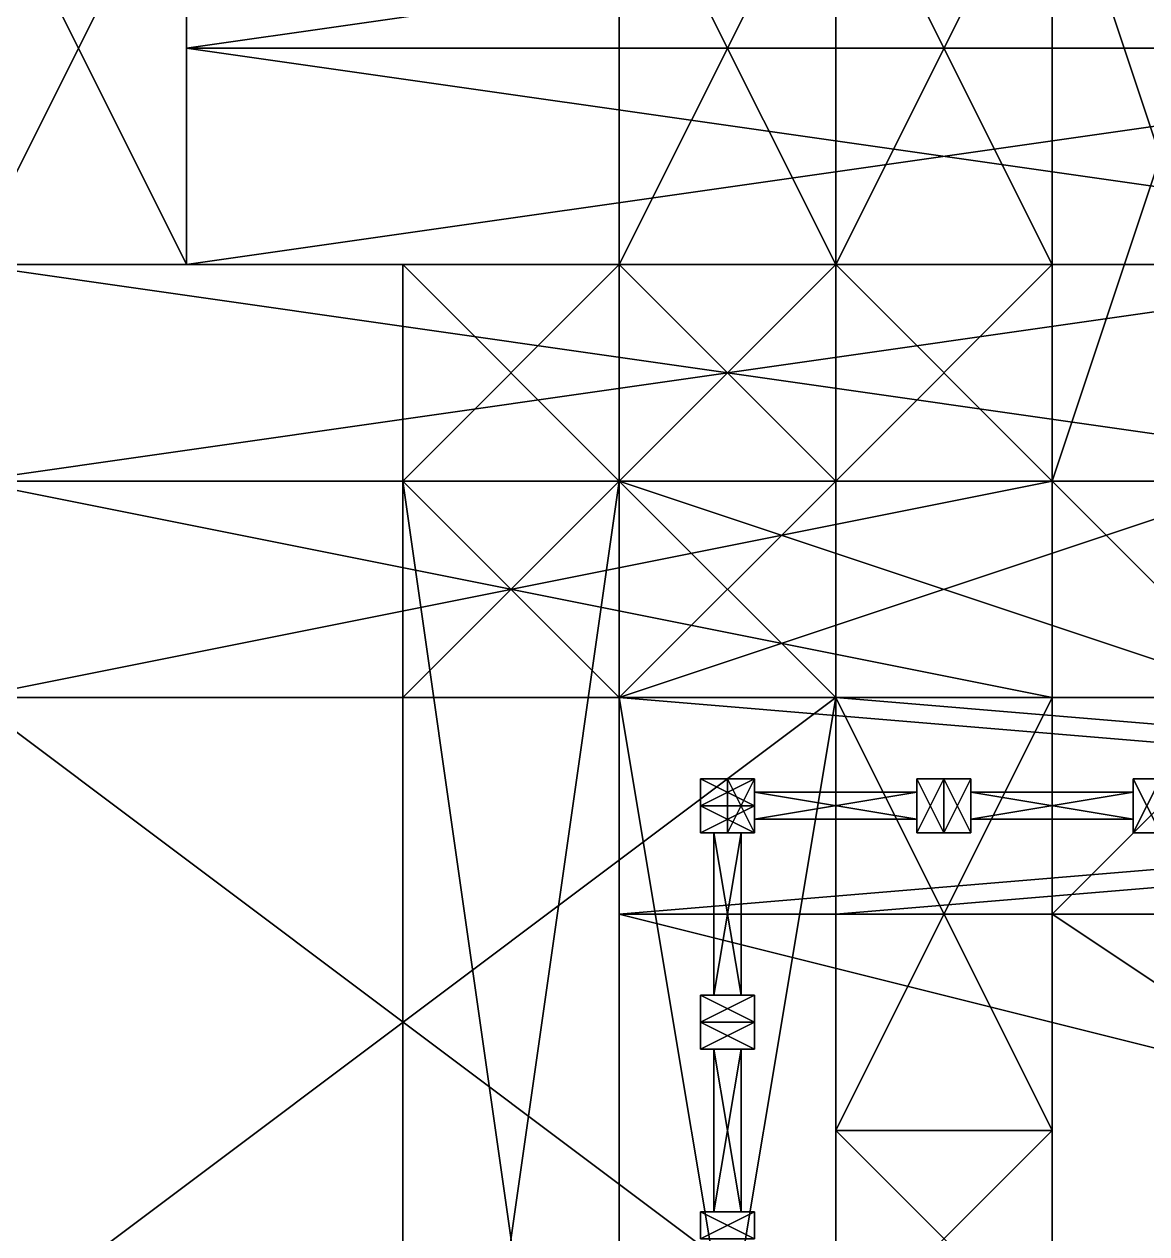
# Model space of a CAD drawing. Extents: x -1088 to 1104, y -640 to 640.
# Drawn here: x -200 to -34, y -399.3 to -220.5 of the extents above; entities that cross this region are included whole.
import ezdxf

# ---------------------------------------------------------------- set-up
doc = ezdxf.new("R2010")
doc.units = 0

msp = doc.modelspace()

# ---------------------------------------------------------------- meshes
at = {"layer": 'OBJECT012', "color": 50}
mesh = msp.add_polyface(dxfattribs=at)
corners = [(-112, -352, 208), (272, -352, 208), (272, -448, 208), (-112, -448, 208), (-112, -448, 200), (272, -448, 200), (272, -352, 200), (-112, -352, 200)]
mesh.append_faces([[corners[k] for k in face] for face in [(1, 3, 0), (5, 7, 4), (3, 7, 0), (5, 1, 6), (0, 6, 1), (4, 2, 5)]], dxfattribs={"vtx0": -1})
mesh.append_faces([[corners[k] for k in face] for face in [(1, 2, 3), (5, 6, 7), (3, 4, 7), (5, 2, 1), (0, 7, 6), (4, 3, 2)]], dxfattribs={"vtx2": -1})
at = {"layer": 'OBJECT021', "color": 50}
mesh = msp.add_polyface(dxfattribs=at)
corners = [(-112, -320, 208), (272, -320, 208), (272, -352, 208), (-112, -352, 208), (-112, -352, 200), (272, -352, 200), (272, -320, 200), (-112, -320, 200)]
mesh.append_faces([[corners[k] for k in face] for face in [(1, 3, 0), (5, 7, 4), (3, 7, 0), (5, 1, 6), (0, 6, 1), (4, 2, 5)]], dxfattribs={"vtx0": -1})
mesh.append_faces([[corners[k] for k in face] for face in [(1, 2, 3), (5, 6, 7), (3, 4, 7), (5, 2, 1), (0, 7, 6), (4, 3, 2)]], dxfattribs={"vtx2": -1})
at = {"layer": 'OBJECT1035', "color": 50}
mesh = msp.add_polyface(dxfattribs=at)
corners = [(-208, -320, 48), (-80, -320, 48), (-80, -416, 48), (-208, -416, 48), (-208, -416, 16), (-80, -416, 16), (-80, -320, 16), (-208, -320, 16)]
mesh.append_faces([[corners[k] for k in face] for face in [(1, 3, 0), (5, 7, 4), (3, 7, 0), (5, 1, 6), (0, 6, 1), (4, 2, 5)]], dxfattribs={"vtx0": -1})
mesh.append_faces([[corners[k] for k in face] for face in [(1, 2, 3), (5, 6, 7), (3, 4, 7), (5, 2, 1), (0, 7, 6), (4, 3, 2)]], dxfattribs={"vtx2": -1})
at = {"layer": 'OBJECT1087', "color": 50}
mesh = msp.add_polyface(dxfattribs=at)
corners = [(-80, -320, 48), (-48, -320, 48), (-48, -384, 48), (-80, -384, 48), (-80, -384, 16), (-48, -384, 16), (-48, -320, 16), (-80, -320, 16)]
mesh.append_faces([[corners[k] for k in face] for face in [(1, 3, 0), (5, 7, 4), (3, 7, 0), (5, 1, 6), (0, 6, 1), (4, 2, 5)]], dxfattribs={"vtx0": -1})
mesh.append_faces([[corners[k] for k in face] for face in [(1, 2, 3), (5, 6, 7), (3, 4, 7), (5, 2, 1), (0, 7, 6), (4, 3, 2)]], dxfattribs={"vtx2": -1})
at = {"layer": 'OBJECT1088', "color": 50}
mesh = msp.add_polyface(dxfattribs=at)
corners = [(-48, -288, 48), (16, -288, 48), (16, -352, 48), (-48, -352, 48), (-48, -352, 16), (16, -352, 16), (16, -288, 16), (-48, -288, 16)]
mesh.append_faces([[corners[k] for k in face] for face in [(1, 3, 0), (5, 7, 4), (3, 7, 0), (5, 1, 6), (0, 6, 1), (4, 2, 5)]], dxfattribs={"vtx0": -1})
mesh.append_faces([[corners[k] for k in face] for face in [(1, 2, 3), (5, 6, 7), (3, 4, 7), (5, 2, 1), (0, 7, 6), (4, 3, 2)]], dxfattribs={"vtx2": -1})
at = {"layer": 'OBJECT1104', "color": 50}
mesh = msp.add_polyface(dxfattribs=at)
corners = [(-208, -256, 48), (-208, -192, 48), (-176, -192, 48), (-176, -256, 48), (-176, -256, -48), (-176, -192, -48), (-208, -192, -48), (-208, -256, -48)]
mesh.append_faces([[corners[k] for k in face] for face in [(1, 3, 0), (5, 7, 4), (3, 7, 0), (5, 1, 6), (0, 6, 1), (4, 2, 5)]], dxfattribs={"vtx0": -1})
mesh.append_faces([[corners[k] for k in face] for face in [(1, 2, 3), (5, 6, 7), (3, 4, 7), (5, 2, 1), (0, 7, 6), (4, 3, 2)]], dxfattribs={"vtx2": -1})
at = {"layer": 'OBJECT1263', "color": 50}
mesh = msp.add_polyface(dxfattribs=at)
corners = [(-92, -332, 240), (-92, -336, 240), (-100, -336, 240), (-100, -332, 240), (-100, -332, 208), (-100, -336, 208), (-92, -336, 208), (-92, -332, 208)]
mesh.append_faces([[corners[k] for k in face] for face in [(1, 3, 0), (5, 7, 4), (3, 7, 0), (5, 1, 6), (0, 6, 1), (4, 2, 5)]], dxfattribs={"vtx0": -1})
mesh.append_faces([[corners[k] for k in face] for face in [(1, 2, 3), (5, 6, 7), (3, 4, 7), (5, 2, 1), (0, 7, 6), (4, 3, 2)]], dxfattribs={"vtx2": -1})
at = {"layer": 'OBJECT1282', "color": 50}
mesh = msp.add_polyface(dxfattribs=at)
corners = [(-48, -352, 48), (48, -352, 48), (48, -416, 48), (-48, -416, 48), (-48, -416, 16), (48, -416, 16), (48, -352, 16), (-48, -352, 16)]
mesh.append_faces([[corners[k] for k in face] for face in [(1, 3, 0), (5, 7, 4), (3, 7, 0), (5, 1, 6), (0, 6, 1), (4, 2, 5)]], dxfattribs={"vtx0": -1})
mesh.append_faces([[corners[k] for k in face] for face in [(1, 2, 3), (5, 6, 7), (3, 4, 7), (5, 2, 1), (0, 7, 6), (4, 3, 2)]], dxfattribs={"vtx2": -1})
at = {"layer": 'OBJECT171', "color": 50}
mesh = msp.add_polyface(dxfattribs=at)
corners = [(-176, -192, 48), (48, -192, 48), (48, -224, 48), (-176, -224, 48), (-176, -224, 16), (48, -224, 16), (48, -192, 16), (-176, -192, 16)]
mesh.append_faces([[corners[k] for k in face] for face in [(1, 3, 0), (5, 7, 4), (3, 7, 0), (5, 1, 6), (0, 6, 1), (4, 2, 5)]], dxfattribs={"vtx0": -1})
mesh.append_faces([[corners[k] for k in face] for face in [(1, 2, 3), (5, 6, 7), (3, 4, 7), (5, 2, 1), (0, 7, 6), (4, 3, 2)]], dxfattribs={"vtx2": -1})
at = {"layer": 'OBJECT172', "color": 50}
mesh = msp.add_polyface(dxfattribs=at)
corners = [(-176, -224, 48), (48, -224, 48), (48, -256, 48), (-176, -256, 48), (-176, -256, 16), (48, -256, 16), (48, -224, 16), (-176, -224, 16)]
mesh.append_faces([[corners[k] for k in face] for face in [(1, 3, 0), (5, 7, 4), (3, 7, 0), (5, 1, 6), (0, 6, 1), (4, 2, 5)]], dxfattribs={"vtx0": -1})
mesh.append_faces([[corners[k] for k in face] for face in [(1, 2, 3), (5, 6, 7), (3, 4, 7), (5, 2, 1), (0, 7, 6), (4, 3, 2)]], dxfattribs={"vtx2": -1})
at = {"layer": 'OBJECT197', "color": 50}
mesh = msp.add_polyface(dxfattribs=at)
corners = [(-1084, -640, 832), (-1084, 640, 832), (1092, 640, 832), (1092, -640, 832), (-1084, 640, 830), (-1084, -640, 830), (1092, -640, 830), (1092, 640, 830)]
mesh.append_faces([[corners[k] for k in face] for face in [(1, 3, 0), (1, 5, 4), (3, 7, 6), (2, 4, 7), (0, 6, 5), (5, 7, 4)]], dxfattribs={"vtx0": -1})
mesh.append_faces([[corners[k] for k in face] for face in [(1, 2, 3), (1, 0, 5), (3, 2, 7), (2, 1, 4), (0, 3, 6), (5, 6, 7)]], dxfattribs={"vtx2": -1})
at = {"layer": 'OBJECT203', "color": 50}
mesh = msp.add_polyface(dxfattribs=at)
corners = [(-1088, 640, -128), (-1088, -640, -128), (1088, -640, -128), (1088, 640, -128), (-1088, -640, -126), (-1088, 640, -126), (1088, 640, -126), (1088, -640, -126)]
mesh.append_faces([[corners[k] for k in face] for face in [(1, 3, 0), (1, 5, 4), (3, 7, 6), (0, 6, 5), (2, 4, 7), (5, 7, 4)]], dxfattribs={"vtx0": -1})
mesh.append_faces([[corners[k] for k in face] for face in [(1, 2, 3), (1, 0, 5), (3, 2, 7), (0, 3, 6), (2, 1, 4), (5, 6, 7)]], dxfattribs={"vtx2": -1})
at = {"layer": 'OBJECT283', "color": 50}
mesh = msp.add_polyface(dxfattribs=at)
corners = [(-208, -256, 48), (16, -256, 48), (16, -288, 48), (-208, -288, 48), (-208, -288, 16), (16, -288, 16), (16, -256, 16), (-208, -256, 16)]
mesh.append_faces([[corners[k] for k in face] for face in [(1, 3, 0), (5, 7, 4), (3, 7, 0), (5, 1, 6), (0, 6, 1), (4, 2, 5)]], dxfattribs={"vtx0": -1})
mesh.append_faces([[corners[k] for k in face] for face in [(1, 2, 3), (5, 6, 7), (3, 4, 7), (5, 2, 1), (0, 7, 6), (4, 3, 2)]], dxfattribs={"vtx2": -1})
at = {"layer": 'OBJECT300', "color": 50}
mesh = msp.add_polyface(dxfattribs=at)
corners = [(-208, -288, 48), (-48, -288, 48), (-48, -320, 48), (-208, -320, 48), (-208, -320, 16), (-48, -320, 16), (-48, -288, 16), (-208, -288, 16)]
mesh.append_faces([[corners[k] for k in face] for face in [(1, 3, 0), (5, 7, 4), (3, 7, 0), (5, 1, 6), (0, 6, 1), (4, 2, 5)]], dxfattribs={"vtx0": -1})
mesh.append_faces([[corners[k] for k in face] for face in [(1, 2, 3), (5, 6, 7), (3, 4, 7), (5, 2, 1), (0, 7, 6), (4, 3, 2)]], dxfattribs={"vtx2": -1})
at = {"layer": 'OBJECT482', "color": 50}
mesh = msp.add_polyface(dxfattribs=at)
corners = [(-80, -192, 80), (-80, -256, 80), (-112, -256, 80), (-112, -192, 80), (-112, -192, 72), (-112, -256, 72), (-80, -256, 72), (-80, -192, 72)]
mesh.append_faces([[corners[k] for k in face] for face in [(1, 3, 0), (5, 7, 4), (3, 7, 0), (5, 1, 6), (0, 6, 1), (4, 2, 5)]], dxfattribs={"vtx0": -1})
mesh.append_faces([[corners[k] for k in face] for face in [(1, 2, 3), (5, 6, 7), (3, 4, 7), (5, 2, 1), (0, 7, 6), (4, 3, 2)]], dxfattribs={"vtx2": -1})
at = {"layer": 'OBJECT483', "color": 50}
mesh = msp.add_polyface(dxfattribs=at)
corners = [(-80, -256, 48), (-80, -192, 48), (-112, -192, 48), (-112, -256, 48), (-112, -256, 72), (-112, -192, 72), (-80, -192, 72), (-80, -256, 72)]
mesh.append_faces([[corners[k] for k in face] for face in [(1, 3, 0), (5, 7, 4), (3, 7, 0), (5, 1, 6), (0, 6, 1), (4, 2, 5)]], dxfattribs={"vtx0": -1})
mesh.append_faces([[corners[k] for k in face] for face in [(1, 2, 3), (5, 6, 7), (3, 4, 7), (5, 2, 1), (0, 7, 6), (4, 3, 2)]], dxfattribs={"vtx2": -1})
at = {"layer": 'OBJECT484', "color": 50}
mesh = msp.add_polyface(dxfattribs=at)
corners = [(-112, -256, 80), (-112, -288, 80), (-144, -288, 80), (-144, -256, 80), (-144, -256, 72), (-144, -288, 72), (-112, -288, 72), (-112, -256, 72)]
mesh.append_faces([[corners[k] for k in face] for face in [(1, 3, 0), (5, 7, 4), (3, 7, 0), (5, 1, 6), (0, 6, 1), (4, 2, 5)]], dxfattribs={"vtx0": -1})
mesh.append_faces([[corners[k] for k in face] for face in [(1, 2, 3), (5, 6, 7), (3, 4, 7), (5, 2, 1), (0, 7, 6), (4, 3, 2)]], dxfattribs={"vtx2": -1})
at = {"layer": 'OBJECT485', "color": 50}
mesh = msp.add_polyface(dxfattribs=at)
corners = [(-112, -288, 48), (-112, -256, 48), (-144, -256, 48), (-144, -288, 48), (-144, -288, 72), (-144, -256, 72), (-112, -256, 72), (-112, -288, 72)]
mesh.append_faces([[corners[k] for k in face] for face in [(1, 3, 0), (5, 7, 4), (3, 7, 0), (5, 1, 6), (0, 6, 1), (4, 2, 5)]], dxfattribs={"vtx0": -1})
mesh.append_faces([[corners[k] for k in face] for face in [(1, 2, 3), (5, 6, 7), (3, 4, 7), (5, 2, 1), (0, 7, 6), (4, 3, 2)]], dxfattribs={"vtx2": -1})
at = {"layer": 'OBJECT504', "color": 50}
mesh = msp.add_polyface(dxfattribs=at)
corners = [(-92, -396, 240), (-92, -400, 240), (-100, -400, 240), (-100, -396, 240), (-100, -396, 208), (-100, -400, 208), (-92, -400, 208), (-92, -396, 208)]
mesh.append_faces([[corners[k] for k in face] for face in [(1, 3, 0), (5, 7, 4), (3, 7, 0), (5, 1, 6), (0, 6, 1), (4, 2, 5)]], dxfattribs={"vtx0": -1})
mesh.append_faces([[corners[k] for k in face] for face in [(1, 2, 3), (5, 6, 7), (3, 4, 7), (5, 2, 1), (0, 7, 6), (4, 3, 2)]], dxfattribs={"vtx2": -1})
at = {"layer": 'OBJECT505', "color": 50}
mesh = msp.add_polyface(dxfattribs=at)
corners = [(-94, -372, 222), (-94, -396, 222), (-98, -396, 222), (-98, -372, 222), (-98, -372, 216), (-98, -396, 216), (-94, -396, 216), (-94, -372, 216)]
mesh.append_faces([[corners[k] for k in face] for face in [(1, 3, 0), (5, 7, 4), (3, 7, 0), (5, 1, 6), (0, 6, 1), (4, 2, 5)]], dxfattribs={"vtx0": -1})
mesh.append_faces([[corners[k] for k in face] for face in [(1, 2, 3), (5, 6, 7), (3, 4, 7), (5, 2, 1), (0, 7, 6), (4, 3, 2)]], dxfattribs={"vtx2": -1})
at = {"layer": 'OBJECT506', "color": 50}
mesh = msp.add_polyface(dxfattribs=at)
corners = [(-94, -372, 236), (-94, -396, 236), (-98, -396, 236), (-98, -372, 236), (-98, -372, 230), (-98, -396, 230), (-94, -396, 230), (-94, -372, 230)]
mesh.append_faces([[corners[k] for k in face] for face in [(1, 3, 0), (5, 7, 4), (3, 7, 0), (5, 1, 6), (0, 6, 1), (4, 2, 5)]], dxfattribs={"vtx0": -1})
mesh.append_faces([[corners[k] for k in face] for face in [(1, 2, 3), (5, 6, 7), (3, 4, 7), (5, 2, 1), (0, 7, 6), (4, 3, 2)]], dxfattribs={"vtx2": -1})
at = {"layer": 'OBJECT507', "color": 50}
mesh = msp.add_polyface(dxfattribs=at)
corners = [(-92, -368, 240), (-92, -372, 240), (-100, -372, 240), (-100, -368, 240), (-100, -368, 208), (-100, -372, 208), (-92, -372, 208), (-92, -368, 208)]
mesh.append_faces([[corners[k] for k in face] for face in [(1, 3, 0), (5, 7, 4), (3, 7, 0), (5, 1, 6), (0, 6, 1), (4, 2, 5)]], dxfattribs={"vtx0": -1})
mesh.append_faces([[corners[k] for k in face] for face in [(1, 2, 3), (5, 6, 7), (3, 4, 7), (5, 2, 1), (0, 7, 6), (4, 3, 2)]], dxfattribs={"vtx2": -1})
at = {"layer": 'OBJECT508', "color": 50}
mesh = msp.add_polyface(dxfattribs=at)
corners = [(-92, -364, 240), (-92, -368, 240), (-100, -368, 240), (-100, -364, 240), (-100, -364, 208), (-100, -368, 208), (-92, -368, 208), (-92, -364, 208)]
mesh.append_faces([[corners[k] for k in face] for face in [(1, 3, 0), (5, 7, 4), (3, 7, 0), (5, 1, 6), (0, 6, 1), (4, 2, 5)]], dxfattribs={"vtx0": -1})
mesh.append_faces([[corners[k] for k in face] for face in [(1, 2, 3), (5, 6, 7), (3, 4, 7), (5, 2, 1), (0, 7, 6), (4, 3, 2)]], dxfattribs={"vtx2": -1})
at = {"layer": 'OBJECT509', "color": 50}
mesh = msp.add_polyface(dxfattribs=at)
corners = [(-94, -340, 222), (-94, -364, 222), (-98, -364, 222), (-98, -340, 222), (-98, -340, 216), (-98, -364, 216), (-94, -364, 216), (-94, -340, 216)]
mesh.append_faces([[corners[k] for k in face] for face in [(1, 3, 0), (5, 7, 4), (3, 7, 0), (5, 1, 6), (0, 6, 1), (4, 2, 5)]], dxfattribs={"vtx0": -1})
mesh.append_faces([[corners[k] for k in face] for face in [(1, 2, 3), (5, 6, 7), (3, 4, 7), (5, 2, 1), (0, 7, 6), (4, 3, 2)]], dxfattribs={"vtx2": -1})
at = {"layer": 'OBJECT510', "color": 50}
mesh = msp.add_polyface(dxfattribs=at)
corners = [(-94, -340, 236), (-94, -364, 236), (-98, -364, 236), (-98, -340, 236), (-98, -340, 230), (-98, -364, 230), (-94, -364, 230), (-94, -340, 230)]
mesh.append_faces([[corners[k] for k in face] for face in [(1, 3, 0), (5, 7, 4), (3, 7, 0), (5, 1, 6), (0, 6, 1), (4, 2, 5)]], dxfattribs={"vtx0": -1})
mesh.append_faces([[corners[k] for k in face] for face in [(1, 2, 3), (5, 6, 7), (3, 4, 7), (5, 2, 1), (0, 7, 6), (4, 3, 2)]], dxfattribs={"vtx2": -1})
at = {"layer": 'OBJECT511', "color": 50}
mesh = msp.add_polyface(dxfattribs=at)
corners = [(-92, -336, 240), (-92, -340, 240), (-100, -340, 240), (-100, -336, 240), (-100, -336, 208), (-100, -340, 208), (-92, -340, 208), (-92, -336, 208)]
mesh.append_faces([[corners[k] for k in face] for face in [(1, 3, 0), (5, 7, 4), (3, 7, 0), (5, 1, 6), (0, 6, 1), (4, 2, 5)]], dxfattribs={"vtx0": -1})
mesh.append_faces([[corners[k] for k in face] for face in [(1, 2, 3), (5, 6, 7), (3, 4, 7), (5, 2, 1), (0, 7, 6), (4, 3, 2)]], dxfattribs={"vtx2": -1})
at = {"layer": 'OBJECT512', "color": 50}
mesh = msp.add_polyface(dxfattribs=at)
corners = [(-60, -340, 240), (-64, -340, 240), (-64, -332, 240), (-60, -332, 240), (-60, -332, 208), (-64, -332, 208), (-64, -340, 208), (-60, -340, 208)]
mesh.append_faces([[corners[k] for k in face] for face in [(1, 3, 0), (5, 7, 4), (3, 7, 0), (5, 1, 6), (0, 6, 1), (4, 2, 5)]], dxfattribs={"vtx0": -1})
mesh.append_faces([[corners[k] for k in face] for face in [(1, 2, 3), (5, 6, 7), (3, 4, 7), (5, 2, 1), (0, 7, 6), (4, 3, 2)]], dxfattribs={"vtx2": -1})
at = {"layer": 'OBJECT513', "color": 50}
mesh = msp.add_polyface(dxfattribs=at)
corners = [(-36, -338, 222), (-60, -338, 222), (-60, -334, 222), (-36, -334, 222), (-36, -334, 216), (-60, -334, 216), (-60, -338, 216), (-36, -338, 216)]
mesh.append_faces([[corners[k] for k in face] for face in [(1, 3, 0), (5, 7, 4), (3, 7, 0), (5, 1, 6), (0, 6, 1), (4, 2, 5)]], dxfattribs={"vtx0": -1})
mesh.append_faces([[corners[k] for k in face] for face in [(1, 2, 3), (5, 6, 7), (3, 4, 7), (5, 2, 1), (0, 7, 6), (4, 3, 2)]], dxfattribs={"vtx2": -1})
at = {"layer": 'OBJECT514', "color": 50}
mesh = msp.add_polyface(dxfattribs=at)
corners = [(-36, -338, 236), (-60, -338, 236), (-60, -334, 236), (-36, -334, 236), (-36, -334, 230), (-60, -334, 230), (-60, -338, 230), (-36, -338, 230)]
mesh.append_faces([[corners[k] for k in face] for face in [(1, 3, 0), (5, 7, 4), (3, 7, 0), (5, 1, 6), (0, 6, 1), (4, 2, 5)]], dxfattribs={"vtx0": -1})
mesh.append_faces([[corners[k] for k in face] for face in [(1, 2, 3), (5, 6, 7), (3, 4, 7), (5, 2, 1), (0, 7, 6), (4, 3, 2)]], dxfattribs={"vtx2": -1})
at = {"layer": 'OBJECT515', "color": 50}
mesh = msp.add_polyface(dxfattribs=at)
corners = [(-32, -340, 240), (-36, -340, 240), (-36, -332, 240), (-32, -332, 240), (-32, -332, 208), (-36, -332, 208), (-36, -340, 208), (-32, -340, 208)]
mesh.append_faces([[corners[k] for k in face] for face in [(1, 3, 0), (5, 7, 4), (3, 7, 0), (5, 1, 6), (0, 6, 1), (4, 2, 5)]], dxfattribs={"vtx0": -1})
mesh.append_faces([[corners[k] for k in face] for face in [(1, 2, 3), (5, 6, 7), (3, 4, 7), (5, 2, 1), (0, 7, 6), (4, 3, 2)]], dxfattribs={"vtx2": -1})
at = {"layer": 'OBJECT516', "color": 50}
mesh = msp.add_polyface(dxfattribs=at)
corners = [(-64, -340, 240), (-68, -340, 240), (-68, -332, 240), (-64, -332, 240), (-64, -332, 208), (-68, -332, 208), (-68, -340, 208), (-64, -340, 208)]
mesh.append_faces([[corners[k] for k in face] for face in [(1, 3, 0), (5, 7, 4), (3, 7, 0), (5, 1, 6), (0, 6, 1), (4, 2, 5)]], dxfattribs={"vtx0": -1})
mesh.append_faces([[corners[k] for k in face] for face in [(1, 2, 3), (5, 6, 7), (3, 4, 7), (5, 2, 1), (0, 7, 6), (4, 3, 2)]], dxfattribs={"vtx2": -1})
at = {"layer": 'OBJECT517', "color": 50}
mesh = msp.add_polyface(dxfattribs=at)
corners = [(-68, -338, 236), (-92, -338, 236), (-92, -334, 236), (-68, -334, 236), (-68, -334, 230), (-92, -334, 230), (-92, -338, 230), (-68, -338, 230)]
mesh.append_faces([[corners[k] for k in face] for face in [(1, 3, 0), (5, 7, 4), (3, 7, 0), (5, 1, 6), (0, 6, 1), (4, 2, 5)]], dxfattribs={"vtx0": -1})
mesh.append_faces([[corners[k] for k in face] for face in [(1, 2, 3), (5, 6, 7), (3, 4, 7), (5, 2, 1), (0, 7, 6), (4, 3, 2)]], dxfattribs={"vtx2": -1})
at = {"layer": 'OBJECT518', "color": 50}
mesh = msp.add_polyface(dxfattribs=at)
corners = [(-68, -338, 222), (-92, -338, 222), (-92, -334, 222), (-68, -334, 222), (-68, -334, 216), (-92, -334, 216), (-92, -338, 216), (-68, -338, 216)]
mesh.append_faces([[corners[k] for k in face] for face in [(1, 3, 0), (5, 7, 4), (3, 7, 0), (5, 1, 6), (0, 6, 1), (4, 2, 5)]], dxfattribs={"vtx0": -1})
mesh.append_faces([[corners[k] for k in face] for face in [(1, 2, 3), (5, 6, 7), (3, 4, 7), (5, 2, 1), (0, 7, 6), (4, 3, 2)]], dxfattribs={"vtx2": -1})
at = {"layer": 'OBJECT519', "color": 50}
mesh = msp.add_polyface(dxfattribs=at)
corners = [(-92, -340, 240), (-96, -340, 240), (-96, -332, 240), (-92, -332, 240), (-92, -332, 208), (-96, -332, 208), (-96, -340, 208), (-92, -340, 208)]
mesh.append_faces([[corners[k] for k in face] for face in [(1, 3, 0), (5, 7, 4), (3, 7, 0), (5, 1, 6), (0, 6, 1), (4, 2, 5)]], dxfattribs={"vtx0": -1})
mesh.append_faces([[corners[k] for k in face] for face in [(1, 2, 3), (5, 6, 7), (3, 4, 7), (5, 2, 1), (0, 7, 6), (4, 3, 2)]], dxfattribs={"vtx2": -1})
at = {"layer": 'OBJECT664', "color": 50}
mesh = msp.add_polyface(dxfattribs=at)
corners = [(-144, -288, 176), (-112, -288, 176), (-112, -512, 176), (-144, -512, 176), (-144, -512, 168), (-112, -512, 168), (-112, -288, 168), (-144, -288, 168)]
mesh.append_faces([[corners[k] for k in face] for face in [(1, 3, 0), (5, 7, 4), (3, 7, 0), (5, 1, 6), (0, 6, 1), (4, 2, 5)]], dxfattribs={"vtx0": -1})
mesh.append_faces([[corners[k] for k in face] for face in [(1, 2, 3), (5, 6, 7), (3, 4, 7), (5, 2, 1), (0, 7, 6), (4, 3, 2)]], dxfattribs={"vtx2": -1})
at = {"layer": 'OBJECT670', "color": 50}
mesh = msp.add_polyface(dxfattribs=at)
corners = [(-80, -384, 48), (-48, -384, 48), (-48, -416, 48), (-80, -416, 48), (-80, -416, 16), (-48, -416, 16), (-48, -384, 16), (-80, -384, 16)]
mesh.append_faces([[corners[k] for k in face] for face in [(1, 3, 0), (5, 7, 4), (3, 7, 0), (5, 1, 6), (0, 6, 1), (4, 2, 5)]], dxfattribs={"vtx0": -1})
mesh.append_faces([[corners[k] for k in face] for face in [(1, 2, 3), (5, 6, 7), (3, 4, 7), (5, 2, 1), (0, 7, 6), (4, 3, 2)]], dxfattribs={"vtx2": -1})
at = {"layer": 'OBJECT676', "color": 50}
mesh = msp.add_polyface(dxfattribs=at)
corners = [(-80, -320, 720), (304, -320, 720), (304, -352, 720), (-80, -352, 720), (-80, -352, 240), (304, -352, 240), (304, -320, 240), (-80, -320, 240)]
mesh.append_faces([[corners[k] for k in face] for face in [(1, 3, 0), (5, 7, 4), (3, 7, 0), (5, 1, 6), (0, 6, 1), (4, 2, 5)]], dxfattribs={"vtx0": -1})
mesh.append_faces([[corners[k] for k in face] for face in [(1, 2, 3), (5, 6, 7), (3, 4, 7), (5, 2, 1), (0, 7, 6), (4, 3, 2)]], dxfattribs={"vtx2": -1})
at = {"layer": 'OBJECT677', "color": 50}
mesh = msp.add_polyface(dxfattribs=at)
corners = [(-112, -512, 720), (-112, -320, 720), (-80, -320, 720), (-80, -512, 720), (-80, -512, 240), (-80, -320, 240), (-112, -320, 240), (-112, -512, 240)]
mesh.append_faces([[corners[k] for k in face] for face in [(1, 3, 0), (5, 7, 4), (3, 7, 0), (5, 1, 6), (0, 6, 1), (4, 2, 5)]], dxfattribs={"vtx0": -1})
mesh.append_faces([[corners[k] for k in face] for face in [(1, 2, 3), (5, 6, 7), (3, 4, 7), (5, 2, 1), (0, 7, 6), (4, 3, 2)]], dxfattribs={"vtx2": -1})
at = {"layer": 'OBJECT734', "color": 50}
mesh = msp.add_polyface(dxfattribs=at)
corners = [(272, -352, 176), (-112, -352, 176), (-112, -448, 176), (272, -448, 176), (272, -448, 200), (-112, -448, 200), (-112, -352, 200), (272, -352, 200)]
mesh.append_faces([[corners[k] for k in face] for face in [(1, 3, 0), (5, 7, 4), (3, 7, 0), (5, 1, 6), (0, 6, 1), (4, 2, 5)]], dxfattribs={"vtx0": -1})
mesh.append_faces([[corners[k] for k in face] for face in [(1, 2, 3), (5, 6, 7), (3, 4, 7), (5, 2, 1), (0, 7, 6), (4, 3, 2)]], dxfattribs={"vtx2": -1})
at = {"layer": 'OBJECT766', "color": 50}
mesh = msp.add_polyface(dxfattribs=at)
corners = [(-112, -288, 176), (-16, -288, 176), (-16, -320, 176), (-112, -320, 176), (-112, -320, 168), (-16, -320, 168), (-16, -288, 168), (-112, -288, 168)]
mesh.append_faces([[corners[k] for k in face] for face in [(1, 3, 0), (5, 7, 4), (3, 7, 0), (5, 1, 6), (0, 6, 1), (4, 2, 5)]], dxfattribs={"vtx0": -1})
mesh.append_faces([[corners[k] for k in face] for face in [(1, 2, 3), (5, 6, 7), (3, 4, 7), (5, 2, 1), (0, 7, 6), (4, 3, 2)]], dxfattribs={"vtx2": -1})
at = {"layer": 'OBJECT771', "color": 50}
mesh = msp.add_polyface(dxfattribs=at)
corners = [(-16, -192, 144), (-16, -288, 144), (-48, -288, 144), (-48, -192, 144), (-48, -192, 136), (-48, -288, 136), (-16, -288, 136), (-16, -192, 136)]
mesh.append_faces([[corners[k] for k in face] for face in [(1, 3, 0), (5, 7, 4), (3, 7, 0), (5, 1, 6), (0, 6, 1), (4, 2, 5)]], dxfattribs={"vtx0": -1})
mesh.append_faces([[corners[k] for k in face] for face in [(1, 2, 3), (5, 6, 7), (3, 4, 7), (5, 2, 1), (0, 7, 6), (4, 3, 2)]], dxfattribs={"vtx2": -1})
at = {"layer": 'OBJECT776', "color": 50}
mesh = msp.add_polyface(dxfattribs=at)
corners = [(-48, -256, 144), (-48, -288, 144), (-80, -288, 144), (-80, -256, 144), (-80, -256, 136), (-80, -288, 136), (-48, -288, 136), (-48, -256, 136)]
mesh.append_faces([[corners[k] for k in face] for face in [(1, 3, 0), (5, 7, 4), (3, 7, 0), (5, 1, 6), (0, 6, 1), (4, 2, 5)]], dxfattribs={"vtx0": -1})
mesh.append_faces([[corners[k] for k in face] for face in [(1, 2, 3), (5, 6, 7), (3, 4, 7), (5, 2, 1), (0, 7, 6), (4, 3, 2)]], dxfattribs={"vtx2": -1})
at = {"layer": 'OBJECT846', "color": 50}
mesh = msp.add_polyface(dxfattribs=at)
corners = [(-80, -256, 112), (-80, -288, 112), (-112, -288, 112), (-112, -256, 112), (-112, -256, 104), (-112, -288, 104), (-80, -288, 104), (-80, -256, 104)]
mesh.append_faces([[corners[k] for k in face] for face in [(1, 3, 0), (5, 7, 4), (3, 7, 0), (5, 1, 6), (0, 6, 1), (4, 2, 5)]], dxfattribs={"vtx0": -1})
mesh.append_faces([[corners[k] for k in face] for face in [(1, 2, 3), (5, 6, 7), (3, 4, 7), (5, 2, 1), (0, 7, 6), (4, 3, 2)]], dxfattribs={"vtx2": -1})
at = {"layer": 'OBJECT848', "color": 50}
mesh = msp.add_polyface(dxfattribs=at)
corners = [(-48, -192, 112), (-48, -256, 112), (-80, -256, 112), (-80, -192, 112), (-80, -192, 104), (-80, -256, 104), (-48, -256, 104), (-48, -192, 104)]
mesh.append_faces([[corners[k] for k in face] for face in [(1, 3, 0), (5, 7, 4), (3, 7, 0), (5, 1, 6), (0, 6, 1), (4, 2, 5)]], dxfattribs={"vtx0": -1})
mesh.append_faces([[corners[k] for k in face] for face in [(1, 2, 3), (5, 6, 7), (3, 4, 7), (5, 2, 1), (0, 7, 6), (4, 3, 2)]], dxfattribs={"vtx2": -1})
at = {"layer": 'OBJECT925', "color": 50}
mesh = msp.add_polyface(dxfattribs=at)
corners = [(-112, -288, 144), (-80, -288, 144), (-80, -320, 144), (-112, -320, 144), (-112, -320, 112), (-80, -320, 112), (-80, -288, 112), (-112, -288, 112)]
mesh.append_faces([[corners[k] for k in face] for face in [(1, 3, 0), (5, 7, 4), (3, 7, 0), (5, 1, 6), (0, 6, 1), (4, 2, 5)]], dxfattribs={"vtx0": -1})
mesh.append_faces([[corners[k] for k in face] for face in [(1, 2, 3), (5, 6, 7), (3, 4, 7), (5, 2, 1), (0, 7, 6), (4, 3, 2)]], dxfattribs={"vtx2": -1})
at = {"layer": 'OBJECT926', "color": 50}
mesh = msp.add_polyface(dxfattribs=at)
corners = [(-144, -288, 144), (-112, -288, 144), (-112, -320, 144), (-144, -320, 144), (-144, -320, 48), (-112, -320, 48), (-112, -288, 48), (-144, -288, 48)]
mesh.append_faces([[corners[k] for k in face] for face in [(1, 3, 0), (5, 7, 4), (3, 7, 0), (5, 1, 6), (0, 6, 1), (4, 2, 5)]], dxfattribs={"vtx0": -1})
mesh.append_faces([[corners[k] for k in face] for face in [(1, 2, 3), (5, 6, 7), (3, 4, 7), (5, 2, 1), (0, 7, 6), (4, 3, 2)]], dxfattribs={"vtx2": -1})
at = {"layer": 'OBJECT929', "color": 50}
mesh = msp.add_polyface(dxfattribs=at)
corners = [(-16, -288, 144), (-112, -288, 144), (-112, -320, 144), (-16, -320, 144), (-16, -320, 168), (-112, -320, 168), (-112, -288, 168), (-16, -288, 168)]
mesh.append_faces([[corners[k] for k in face] for face in [(1, 3, 0), (5, 7, 4), (3, 7, 0), (5, 1, 6), (0, 6, 1), (4, 2, 5)]], dxfattribs={"vtx0": -1})
mesh.append_faces([[corners[k] for k in face] for face in [(1, 2, 3), (5, 6, 7), (3, 4, 7), (5, 2, 1), (0, 7, 6), (4, 3, 2)]], dxfattribs={"vtx2": -1})
at = {"layer": 'OBJECT930', "color": 50}
mesh = msp.add_polyface(dxfattribs=at)
corners = [(-112, -288, 144), (-144, -288, 144), (-144, -512, 144), (-112, -512, 144), (-112, -512, 168), (-144, -512, 168), (-144, -288, 168), (-112, -288, 168)]
mesh.append_faces([[corners[k] for k in face] for face in [(1, 3, 0), (5, 7, 4), (3, 7, 0), (5, 1, 6), (0, 6, 1), (4, 2, 5)]], dxfattribs={"vtx0": -1})
mesh.append_faces([[corners[k] for k in face] for face in [(1, 2, 3), (5, 6, 7), (3, 4, 7), (5, 2, 1), (0, 7, 6), (4, 3, 2)]], dxfattribs={"vtx2": -1})
at = {"layer": 'OBJECT936', "color": 50}
mesh = msp.add_polyface(dxfattribs=at)
corners = [(-80, -288, 80), (-80, -256, 80), (-112, -256, 80), (-112, -288, 80), (-112, -288, 104), (-112, -256, 104), (-80, -256, 104), (-80, -288, 104)]
mesh.append_faces([[corners[k] for k in face] for face in [(1, 3, 0), (5, 7, 4), (3, 7, 0), (5, 1, 6), (0, 6, 1), (4, 2, 5)]], dxfattribs={"vtx0": -1})
mesh.append_faces([[corners[k] for k in face] for face in [(1, 2, 3), (5, 6, 7), (3, 4, 7), (5, 2, 1), (0, 7, 6), (4, 3, 2)]], dxfattribs={"vtx2": -1})
at = {"layer": 'OBJECT940', "color": 50}
mesh = msp.add_polyface(dxfattribs=at)
corners = [(-48, -256, 80), (-48, -192, 80), (-80, -192, 80), (-80, -256, 80), (-80, -256, 104), (-80, -192, 104), (-48, -192, 104), (-48, -256, 104)]
mesh.append_faces([[corners[k] for k in face] for face in [(1, 3, 0), (5, 7, 4), (3, 7, 0), (5, 1, 6), (0, 6, 1), (4, 2, 5)]], dxfattribs={"vtx0": -1})
mesh.append_faces([[corners[k] for k in face] for face in [(1, 2, 3), (5, 6, 7), (3, 4, 7), (5, 2, 1), (0, 7, 6), (4, 3, 2)]], dxfattribs={"vtx2": -1})
at = {"layer": 'OBJECT950', "color": 50}
mesh = msp.add_polyface(dxfattribs=at)
corners = [(-48, -288, 112), (-48, -256, 112), (-80, -256, 112), (-80, -288, 112), (-80, -288, 136), (-80, -256, 136), (-48, -256, 136), (-48, -288, 136)]
mesh.append_faces([[corners[k] for k in face] for face in [(1, 3, 0), (5, 7, 4), (3, 7, 0), (5, 1, 6), (0, 6, 1), (4, 2, 5)]], dxfattribs={"vtx0": -1})
mesh.append_faces([[corners[k] for k in face] for face in [(1, 2, 3), (5, 6, 7), (3, 4, 7), (5, 2, 1), (0, 7, 6), (4, 3, 2)]], dxfattribs={"vtx2": -1})
at = {"layer": 'OBJECT951', "color": 50}
mesh = msp.add_polyface(dxfattribs=at)
corners = [(-16, -288, 112), (-16, -192, 112), (-48, -192, 112), (-48, -288, 112), (-48, -288, 136), (-48, -192, 136), (-16, -192, 136), (-16, -288, 136)]
mesh.append_faces([[corners[k] for k in face] for face in [(1, 3, 0), (5, 7, 4), (3, 7, 0), (5, 1, 6), (0, 6, 1), (4, 2, 5)]], dxfattribs={"vtx0": -1})
mesh.append_faces([[corners[k] for k in face] for face in [(1, 2, 3), (5, 6, 7), (3, 4, 7), (5, 2, 1), (0, 7, 6), (4, 3, 2)]], dxfattribs={"vtx2": -1})
at = {"layer": 'OBJECT959', "color": 50}
mesh = msp.add_polyface(dxfattribs=at)
corners = [(272, -320, 176), (-112, -320, 176), (-112, -352, 176), (272, -352, 176), (272, -352, 200), (-112, -352, 200), (-112, -320, 200), (272, -320, 200)]
mesh.append_faces([[corners[k] for k in face] for face in [(1, 3, 0), (5, 7, 4), (3, 7, 0), (5, 1, 6), (0, 6, 1), (4, 2, 5)]], dxfattribs={"vtx0": -1})
mesh.append_faces([[corners[k] for k in face] for face in [(1, 2, 3), (5, 6, 7), (3, 4, 7), (5, 2, 1), (0, 7, 6), (4, 3, 2)]], dxfattribs={"vtx2": -1})

doc.saveas('drawing.dxf')
